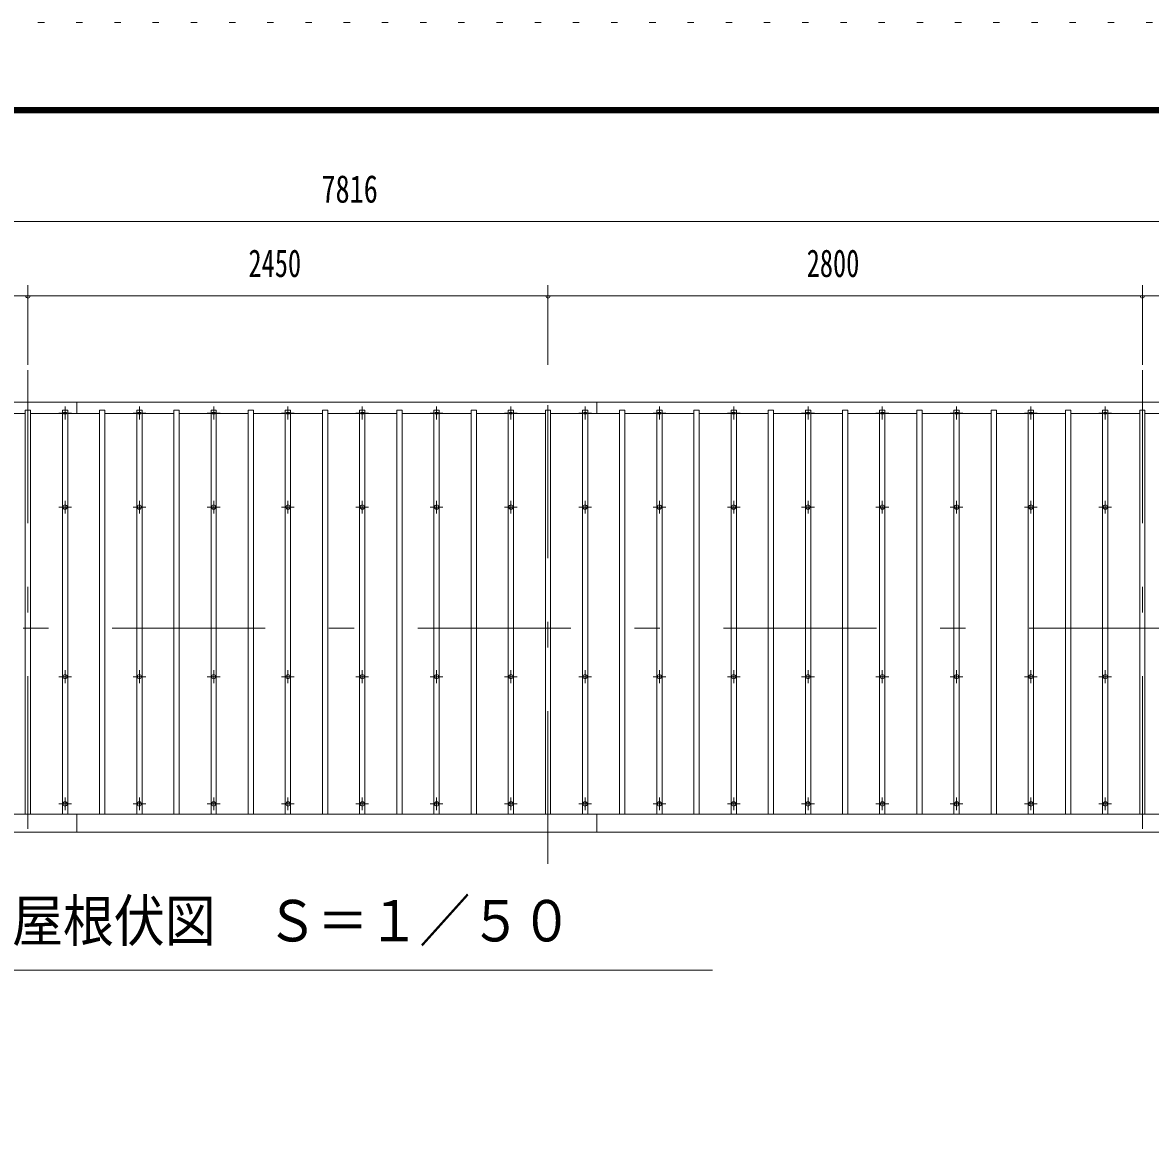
# Model space of a CAD drawing. Units: millimetres, scale not verified. Extents: x -23449 to 23452, y -10500 to 10500.
# Drawn here: x -921 to 4392, y 5250 to 10500 of the extents above; entities that cross this region are included whole.
import ezdxf
from ezdxf.enums import TextEntityAlignment as Align

# ---------------------------------------------------------------- set-up
doc = ezdxf.new("R2010")
doc.units = ezdxf.units.MM
doc.header["$LTSCALE"] = 60
doc.linetypes.add('USER3', pattern=[24, 12, -5, 2, -5])
doc.linetypes.add('USER4', pattern=[3, 0.5, -2.5])
for name, color, linetype, lineweight in [('0-2_1-0BOLD', 7, 'Continuous', 18), ('0-3_1-2CENTER', 3, 'USER3', 18), ('0-4_1-4THIN', 4, 'Continuous', 18), ('0-5_1-5DIM', 3, 'Continuous', 18), ('0-C_F-F', 5, 'Continuous', 18), ('0-D_F-E_J_ADD', 5, 'USER4', 18)]:
    doc.layers.add(name, color=color, linetype=linetype, lineweight=lineweight)
doc.styles.add('ＭＳ ゴシック', font='')
doc.styles.get('ＭＳ ゴシック').set_extended_font_data('MS Gothic')

msp = doc.modelspace()

# ---------------------------------------------------------------- linework, layer by layer
at = {"layer": '0-2_1-0BOLD'}
for p, q in [((-665.72, 8659.21), (-665.72, 8712.67)), ((1784.28, 8712.67), (1784.28, 8659.21)), ((-3228.72, 6772.67), (4587.27, 6772.67)), ((-665.72, 6687.67), (-665.72, 6772.67)), ((1784.28, 6772.67), (1784.28, 6687.67))]:
    msp.add_line(p, q, dxfattribs=at)
for points in [[(4587.27, 6687.67), (-3228.72, 6687.67), (-3228.72, 8674.21), (-3188.72, 8674.21), (-3188.72, 6772.67)], [(4582.27, 8674.21), (4582.27, 8712.67), (-3223.72, 8712.67), (-3223.72, 8674.21)]]:
    msp.add_lwpolyline(points, dxfattribs=at)
for centre in [(-720.72, 8218.37), (-370.73, 8218.37), (-20.72, 8218.37), (329.28, 8218.37), (679.28, 8218.37), (1029.28, 8218.37), (1379.28, 8218.37), (1729.28, 8218.37), (2079.27, 8218.37), (2429.28, 8218.37), (2779.28, 8218.37), (3129.28, 8218.37), (3479.27, 8218.37), (3829.28, 8218.37), (4179.28, 8218.37), (-720.72, 7419.7), (-370.73, 7419.7), (-20.72, 7419.7), (329.28, 7419.7), (679.28, 7419.7), (1029.28, 7419.7), (1379.28, 7419.7), (1729.28, 7419.7), (2079.27, 7419.7), (2429.28, 7419.7), (2779.28, 7419.7), (3129.28, 7419.7), (3479.27, 7419.7), (3829.28, 7419.7), (4179.28, 7419.7), (-720.72, 6820.69), (-370.73, 6820.69), (-20.72, 6820.69), (329.28, 6820.69), (679.28, 6820.69), (1029.28, 6820.69), (1379.28, 6820.69), (1729.28, 6820.69), (2079.27, 6820.69), (2429.28, 6820.69), (2779.28, 6820.69), (3129.28, 6820.69), (3479.27, 6820.69), (3829.28, 6820.69), (4179.28, 6820.69)]:
    msp.add_circle(centre, 10, dxfattribs=at)
for centre, start, end in [((-720.72, 8650.76), 46.39838, 133.60162), ((-720.72, 8671.76), 226.3961, 313.6039), ((-370.73, 8650.76), 46.39838, 133.60162), ((-370.73, 8671.76), 226.3961, 313.6039), ((-20.72, 8650.76), 46.39838, 133.60162), ((-20.72, 8671.76), 226.3961, 313.6039), ((329.28, 8650.76), 46.39838, 133.60162), ((329.28, 8671.76), 226.3961, 313.6039), ((679.28, 8650.76), 46.39838, 133.60162), ((679.28, 8671.76), 226.3961, 313.6039), ((1029.28, 8650.76), 46.39838, 133.60162), ((1029.28, 8671.76), 226.3961, 313.6039), ((1379.28, 8650.76), 46.39838, 133.60162), ((1379.28, 8671.76), 226.3961, 313.6039), ((1729.28, 8650.76), 46.39838, 133.60162), ((1729.28, 8671.76), 226.3961, 313.6039), ((2079.27, 8650.76), 46.39838, 133.60162), ((2079.27, 8671.76), 226.3961, 313.6039), ((2429.28, 8650.76), 46.39838, 133.60162), ((2429.28, 8671.76), 226.3961, 313.6039), ((2779.28, 8650.76), 46.39838, 133.60162), ((2779.28, 8671.76), 226.3961, 313.6039), ((3129.28, 8650.76), 46.39838, 133.60162), ((3129.28, 8671.76), 226.3961, 313.6039), ((3479.27, 8650.76), 46.39838, 133.60162), ((3479.27, 8671.76), 226.3961, 313.6039), ((3829.28, 8650.76), 46.39838, 133.60162), ((3829.28, 8671.76), 226.3961, 313.6039), ((4179.28, 8650.76), 46.39838, 133.60162), ((4179.28, 8671.76), 226.3961, 313.6039)]:
    msp.add_arc(centre, 14.5, start, end, dxfattribs=at)
at = {"layer": '0-3_1-2CENTER'}
for p, q in [((-895.72, 8862.67), (-895.72, 6537.67)), ((1554.28, 6537.67), (1554.28, 8862.67)), ((4354.28, 8862.67), (4354.28, 6537.67)), ((-690.72, 8661.26), (-750.72, 8661.26)), ((-720.72, 8691.26), (-720.72, 8631.26)), ((-340.72, 8661.26), (-400.72, 8661.26)), ((-370.73, 8691.26), (-370.73, 8631.26)), ((9.28, 8661.26), (-50.72, 8661.26)), ((-20.72, 8691.26), (-20.72, 8631.26)), ((359.28, 8661.26), (299.28, 8661.26)), ((329.28, 8691.26), (329.28, 8631.26)), ((709.28, 8661.26), (649.28, 8661.26)), ((679.28, 8691.26), (679.28, 8631.26)), ((1059.28, 8661.26), (999.28, 8661.26)), ((1029.28, 8691.26), (1029.28, 8631.26)), ((1409.28, 8661.26), (1349.28, 8661.26)), ((1379.28, 8691.26), (1379.28, 8631.26)), ((1759.28, 8661.26), (1699.28, 8661.26)), ((1729.28, 8691.26), (1729.28, 8631.26)), ((2109.28, 8661.26), (2049.28, 8661.26)), ((2079.27, 8691.26), (2079.27, 8631.26)), ((2459.28, 8661.26), (2399.28, 8661.26)), ((2429.28, 8691.26), (2429.28, 8631.26)), ((2809.28, 8661.26), (2749.28, 8661.26)), ((2779.28, 8691.26), (2779.28, 8631.26)), ((3159.28, 8661.26), (3099.28, 8661.26)), ((3129.28, 8691.26), (3129.28, 8631.26)), ((3509.28, 8661.26), (3449.28, 8661.26)), ((3479.27, 8691.26), (3479.27, 8631.26)), ((3859.28, 8661.26), (3799.28, 8661.26)), ((3829.28, 8691.26), (3829.28, 8631.26)), ((4209.28, 8661.26), (4149.28, 8661.26)), ((4179.28, 8691.26), (4179.28, 8631.26)), ((-720.72, 8188.37), (-720.72, 8248.37)), ((-370.73, 8248.37), (-370.73, 8188.37)), ((-20.72, 8188.37), (-20.72, 8248.37)), ((329.28, 8248.37), (329.28, 8188.37)), ((679.28, 8188.37), (679.28, 8248.37)), ((1029.28, 8188.37), (1029.28, 8248.37)), ((1379.28, 8188.37), (1379.28, 8248.37)), ((1729.28, 8188.37), (1729.28, 8248.37)), ((2079.27, 8188.37), (2079.27, 8248.37)), ((2429.28, 8248.37), (2429.28, 8188.37)), ((2779.28, 8188.37), (2779.28, 8248.37)), ((3129.28, 8188.37), (3129.28, 8248.37)), ((3479.27, 8188.37), (3479.27, 8248.37)), ((3829.28, 8188.37), (3829.28, 8248.37)), ((4179.28, 8188.37), (4179.28, 8248.37)), ((-690.72, 8218.37), (-750.72, 8218.37)), ((-400.72, 8218.37), (-340.72, 8218.37)), ((9.28, 8218.37), (-50.72, 8218.37)), ((299.28, 8218.37), (359.28, 8218.37)), ((709.28, 8218.37), (649.28, 8218.37)), ((1059.28, 8218.37), (999.28, 8218.37)), ((1409.28, 8218.37), (1349.28, 8218.37)), ((1759.28, 8218.37), (1699.28, 8218.37)), ((2109.28, 8218.37), (2049.28, 8218.37)), ((2399.28, 8218.37), (2459.28, 8218.37)), ((2809.28, 8218.37), (2749.28, 8218.37)), ((3159.28, 8218.37), (3099.28, 8218.37)), ((3509.28, 8218.37), (3449.28, 8218.37)), ((3799.28, 8218.37), (3859.28, 8218.37)), ((4149.28, 8218.37), (4209.28, 8218.37)), ((-3378.72, 7647.67), (4737.27, 7647.67)), ((-720.72, 7449.7), (-720.72, 7389.7)), ((-370.73, 7389.7), (-370.73, 7449.7)), ((-20.72, 7449.7), (-20.72, 7389.7)), ((329.28, 7389.7), (329.28, 7449.7)), ((679.28, 7449.7), (679.28, 7389.7)), ((1029.28, 7389.7), (1029.28, 7449.7)), ((1379.28, 7389.7), (1379.28, 7449.7)), ((1729.28, 7449.7), (1729.28, 7389.7)), ((2079.27, 7389.7), (2079.27, 7449.7)), ((2429.28, 7449.7), (2429.28, 7389.7)), ((2779.28, 7389.7), (2779.28, 7449.7)), ((3129.28, 7389.7), (3129.28, 7449.7)), ((3479.27, 7389.7), (3479.27, 7449.7)), ((3829.28, 7449.7), (3829.28, 7389.7)), ((4179.28, 7389.7), (4179.28, 7449.7)), ((-750.72, 7419.7), (-690.72, 7419.7)), ((-340.72, 7419.7), (-400.72, 7419.7)), ((-50.72, 7419.7), (9.28, 7419.7)), ((359.28, 7419.7), (299.28, 7419.7)), ((649.28, 7419.7), (709.28, 7419.7)), ((1059.28, 7419.7), (999.28, 7419.7)), ((1409.28, 7419.7), (1349.28, 7419.7)), ((1699.28, 7419.7), (1759.28, 7419.7)), ((2109.28, 7419.7), (2049.28, 7419.7)), ((2399.28, 7419.7), (2459.28, 7419.7)), ((2809.28, 7419.7), (2749.28, 7419.7)), ((3159.28, 7419.7), (3099.28, 7419.7)), ((3509.28, 7419.7), (3449.28, 7419.7)), ((3799.28, 7419.7), (3859.28, 7419.7)), ((4209.28, 7419.7), (4149.28, 7419.7)), ((-750.72, 6820.69), (-690.72, 6820.69)), ((-720.72, 6850.69), (-720.72, 6790.69)), ((-400.72, 6820.69), (-340.72, 6820.69)), ((-370.73, 6790.69), (-370.73, 6850.69)), ((-50.72, 6820.69), (9.28, 6820.69)), ((-20.72, 6850.69), (-20.72, 6790.69)), ((299.28, 6820.69), (359.28, 6820.69)), ((329.28, 6790.69), (329.28, 6850.69)), ((649.28, 6820.69), (709.28, 6820.69)), ((679.28, 6850.69), (679.28, 6790.69)), ((999.28, 6820.69), (1059.28, 6820.69)), ((1029.28, 6790.69), (1029.28, 6850.69)), ((1349.28, 6820.69), (1409.28, 6820.69)), ((1379.28, 6850.69), (1379.28, 6790.69)), ((1699.28, 6820.69), (1759.28, 6820.69)), ((1729.28, 6790.69), (1729.28, 6850.69)), ((2049.28, 6820.69), (2109.28, 6820.69)), ((2079.27, 6850.69), (2079.27, 6790.69)), ((2399.28, 6820.69), (2459.28, 6820.69)), ((2429.28, 6790.69), (2429.28, 6850.69)), ((2749.28, 6820.69), (2809.28, 6820.69)), ((2779.28, 6850.69), (2779.28, 6790.69)), ((3099.28, 6820.69), (3159.28, 6820.69)), ((3129.28, 6790.69), (3129.28, 6850.69)), ((3449.28, 6820.69), (3509.28, 6820.69)), ((3479.27, 6850.69), (3479.27, 6790.69)), ((3799.28, 6820.69), (3859.28, 6820.69)), ((3829.28, 6790.69), (3829.28, 6850.69)), ((4209.28, 6820.69), (4149.28, 6820.69)), ((4179.28, 6790.69), (4179.28, 6850.69))]:
    msp.add_line(p, q, dxfattribs=at)
at = {"layer": '0-4_1-4THIN'}
for p, q in [((-1058.22, 8659.21), (-908.22, 8659.21)), ((-883.22, 8659.21), (-733.22, 8659.21)), ((-708.22, 8659.21), (-558.22, 8659.21)), ((-533.22, 8659.21), (-383.22, 8659.21)), ((-358.22, 8659.21), (-208.22, 8659.21)), ((-183.22, 8659.21), (-33.22, 8659.21)), ((-8.22, 8659.21), (141.78, 8659.21)), ((166.78, 8659.21), (316.78, 8659.21)), ((341.78, 8659.21), (491.78, 8659.21)), ((516.78, 8659.21), (666.78, 8659.21)), ((691.78, 8659.21), (841.78, 8659.21)), ((866.78, 8659.21), (1016.78, 8659.21)), ((1041.78, 8659.21), (1191.78, 8659.21)), ((1216.78, 8659.21), (1366.78, 8659.21)), ((1391.78, 8659.21), (1541.78, 8659.21)), ((1566.78, 8659.21), (1716.78, 8659.21)), ((1741.78, 8659.21), (1891.78, 8659.21)), ((1916.78, 8659.21), (2066.78, 8659.21)), ((2091.78, 8659.21), (2241.78, 8659.21)), ((2266.78, 8659.21), (2416.78, 8659.21)), ((2441.78, 8659.21), (2591.78, 8659.21)), ((2616.78, 8659.21), (2766.78, 8659.21)), ((2791.78, 8659.21), (2941.78, 8659.21)), ((2966.78, 8659.21), (3116.78, 8659.21)), ((3141.78, 8659.21), (3291.78, 8659.21)), ((3316.78, 8659.21), (3466.78, 8659.21)), ((3491.78, 8659.21), (3641.78, 8659.21)), ((3666.78, 8659.21), (3816.78, 8659.21)), ((3841.78, 8659.21), (3991.78, 8659.21)), ((4016.78, 8659.21), (4166.78, 8659.21)), ((4191.78, 8659.21), (4341.78, 8659.21)), ((4366.78, 8659.21), (4516.78, 8659.21))]:
    msp.add_line(p, q, dxfattribs=at)
for points in [[(-883.22, 6772.67), (-883.22, 8674.21), (-908.22, 8674.21), (-908.22, 6772.67)], [(-708.22, 6772.67), (-708.22, 8674.21), (-733.22, 8674.21), (-733.22, 6772.67)], [(-533.22, 6772.67), (-533.22, 8674.21), (-558.22, 8674.21), (-558.22, 6772.67)], [(-358.22, 6772.67), (-358.22, 8674.21), (-383.22, 8674.21), (-383.22, 6772.67)], [(-183.22, 6772.67), (-183.22, 8674.21), (-208.22, 8674.21), (-208.22, 6772.67)], [(-8.22, 6772.67), (-8.22, 8674.21), (-33.22, 8674.21), (-33.22, 6772.67)], [(166.78, 6772.67), (166.78, 8674.21), (141.78, 8674.21), (141.78, 6772.67)], [(341.78, 6772.67), (341.78, 8674.21), (316.78, 8674.21), (316.78, 6772.67)], [(516.78, 6772.67), (516.78, 8674.21), (491.78, 8674.21), (491.78, 6772.67)], [(691.78, 6772.67), (691.78, 8674.21), (666.78, 8674.21), (666.78, 6772.67)], [(866.78, 6772.67), (866.78, 8674.21), (841.78, 8674.21), (841.78, 6772.67)], [(1041.78, 6772.67), (1041.78, 8674.21), (1016.78, 8674.21), (1016.78, 6772.67)], [(1216.78, 6772.67), (1216.78, 8674.21), (1191.78, 8674.21), (1191.78, 6772.67)], [(1391.78, 6772.67), (1391.78, 8674.21), (1366.78, 8674.21), (1366.78, 6772.67)], [(1566.78, 6772.67), (1566.78, 8674.21), (1541.78, 8674.21), (1541.78, 6772.67)], [(1741.78, 6772.67), (1741.78, 8674.21), (1716.78, 8674.21), (1716.78, 6772.67)], [(1916.78, 6772.67), (1916.78, 8674.21), (1891.78, 8674.21), (1891.78, 6772.67)], [(2091.78, 6772.67), (2091.78, 8674.21), (2066.78, 8674.21), (2066.78, 6772.67)], [(2266.78, 6772.67), (2266.78, 8674.21), (2241.78, 8674.21), (2241.78, 6772.67)], [(2441.78, 6772.67), (2441.78, 8674.21), (2416.78, 8674.21), (2416.78, 6772.67)], [(2616.78, 6772.67), (2616.78, 8674.21), (2591.78, 8674.21), (2591.78, 6772.67)], [(2791.78, 6772.67), (2791.78, 8674.21), (2766.78, 8674.21), (2766.78, 6772.67)], [(2966.78, 6772.67), (2966.78, 8674.21), (2941.78, 8674.21), (2941.78, 6772.67)], [(3141.78, 6772.67), (3141.78, 8674.21), (3116.78, 8674.21), (3116.78, 6772.67)], [(3316.78, 6772.67), (3316.78, 8674.21), (3291.78, 8674.21), (3291.78, 6772.67)], [(3491.78, 6772.67), (3491.78, 8674.21), (3466.78, 8674.21), (3466.78, 6772.67)], [(3666.78, 6772.67), (3666.78, 8674.21), (3641.78, 8674.21), (3641.78, 6772.67)], [(3841.78, 6772.67), (3841.78, 8674.21), (3816.78, 8674.21), (3816.78, 6772.67)], [(4016.78, 6772.67), (4016.78, 8674.21), (3991.78, 8674.21), (3991.78, 6772.67)], [(4191.78, 6772.67), (4191.78, 8674.21), (4166.78, 8674.21), (4166.78, 6772.67)], [(4366.78, 6772.67), (4366.78, 8674.21), (4341.78, 8674.21), (4341.78, 6772.67)]]:
    msp.add_lwpolyline(points, dxfattribs=at)
at = {"layer": '0-5_1-5DIM'}
for p, q in [((-3228.72, 9562.67), (4587.28, 9562.67)), ((-895.72, 9262.68), (-895.72, 8887.68)), ((1554.28, 8887.68), (1554.28, 9262.68)), ((4354.28, 9262.68), (4354.28, 8887.68)), ((-2995.72, 9212.68), (-895.72, 9212.68)), ((-885.72, 9212.68), (-905.72, 9212.68)), ((-895.72, 9212.68), (1554.28, 9212.68)), ((1564.28, 9212.68), (1544.28, 9212.68)), ((1554.28, 9212.68), (4354.28, 9212.68)), ((4364.28, 9212.68), (4344.28, 9212.68)), ((4354.28, 9212.68), (4587.28, 9212.68)), ((-970.72, 6037.67), (2329.28, 6037.67))]:
    msp.add_line(p, q, dxfattribs=at)
for centre in [(-895.72, 9212.68), (1554.28, 9212.68), (4354.28, 9212.68)]:
    msp.add_arc(centre, 10, 180, 0, dxfattribs=at)
at = {"layer": '0-C_F-F'}
for points in [[(22951.62, -10000), (-5748.38, -10000), (-5748.38, 10100), (22951.62, 10100)], [(22949.12, -9997.5), (-5745.88, -9997.5), (-5745.88, 10097.5), (22949.12, 10097.5)], [(22946.62, -9995), (22946.62, 10095), (-5743.38, 10095), (-5743.38, -9995)], [(22944.12, -9992.5), (-5740.88, -9992.5), (-5740.88, 10092.5), (22944.12, 10092.5)], [(22941.62, -9990), (22941.62, 10090), (-5738.38, 10090), (-5738.38, -9990)], [(22939.12, -9987.5), (-5735.88, -9987.5), (-5735.88, 10087.5), (22939.12, 10087.5)], [(22936.62, -9985), (22936.62, 10085), (-5733.38, 10085), (-5733.38, -9985)], [(22934.12, -9982.5), (-5730.88, -9982.5), (-5730.88, 10082.5), (22934.12, 10082.5)], [(22931.62, -9980), (-5728.38, -9980), (-5728.38, 10080), (22931.62, 10080)], [(22929.12, -9977.5), (-5725.88, -9977.5), (-5725.88, 10077.5), (22929.12, 10077.5)], [(22926.62, -9975), (22926.62, 10075), (-5723.38, 10075), (-5723.38, -9975)]]:
    msp.add_lwpolyline(points, close=True, dxfattribs=at)
at = {"layer": '0-D_F-E_J_ADD'}
msp.add_lwpolyline([(23451.62, -10500), (-6248.38, -10500), (-6248.38, 10500), (23451.62, 10500)], close=True, dxfattribs=at)

# ---------------------------------------------------------------- texts
at = {"layer": '0-5_1-5DIM', "color": 7, "style": 'ＭＳ ゴシック'}
for s, height, width, p in [('7816', 130.2, 0.75, (487.05, 9612.67)), ('2450', 130.2, 0.7, (143.27, 9262.68)), ('2800', 130.2, 0.7, (2773.01, 9262.68)), ('屋根伏図\u3000Ｓ＝１／５０', 195.4, 0.9, (-970.72, 6114.32))]:
    msp.add_text(s, height=height, dxfattribs=dict(at, width=width)).set_placement(p, align=Align.BOTTOM_LEFT)

doc.saveas('drawing.dxf')
